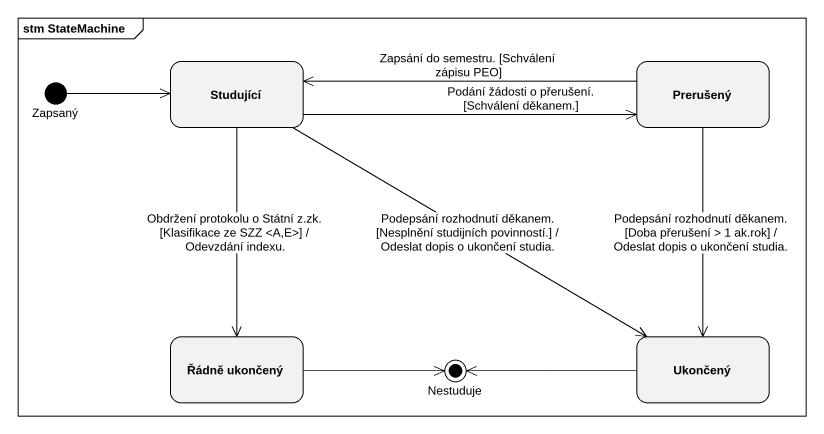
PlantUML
@startuml
mainframe stm StateMachine
hide empty description
state Studující
state Prerušený
state Zapsaný <<start>>
state "Řádně ukončený" as Řádně_ukončený
state Nestuduje <<end>>
state Ukončený
Studující -right-> Prerušený : Podání žádosti o přerušení. [Schválení děkanem.]
Studující --> Řádně_ukončený : Obdržení protokolu o Státní z.zk. [Klasifikace ze SZZ <A,E>] / Odevzdání indexu.
Studující -right-> Ukončený : Podepsání rozhodnutí děkanem. [Nesplnění studijních povinností.] / Odeslat dopis o ukončení studia.
Prerušený -left-> Studující : Zapsání do semestru. [Schválení zápisu PEO]
Prerušený --> Ukončený : Podepsání rozhodnutí děkanem. [Doba přerušení > 1 ak.rok] / Odeslat dopis o ukončení studia.
Zapsaný -right-> Studující
Řádně_ukončený -right-> Nestuduje
Ukončený -left-> Nestuduje
@enduml
